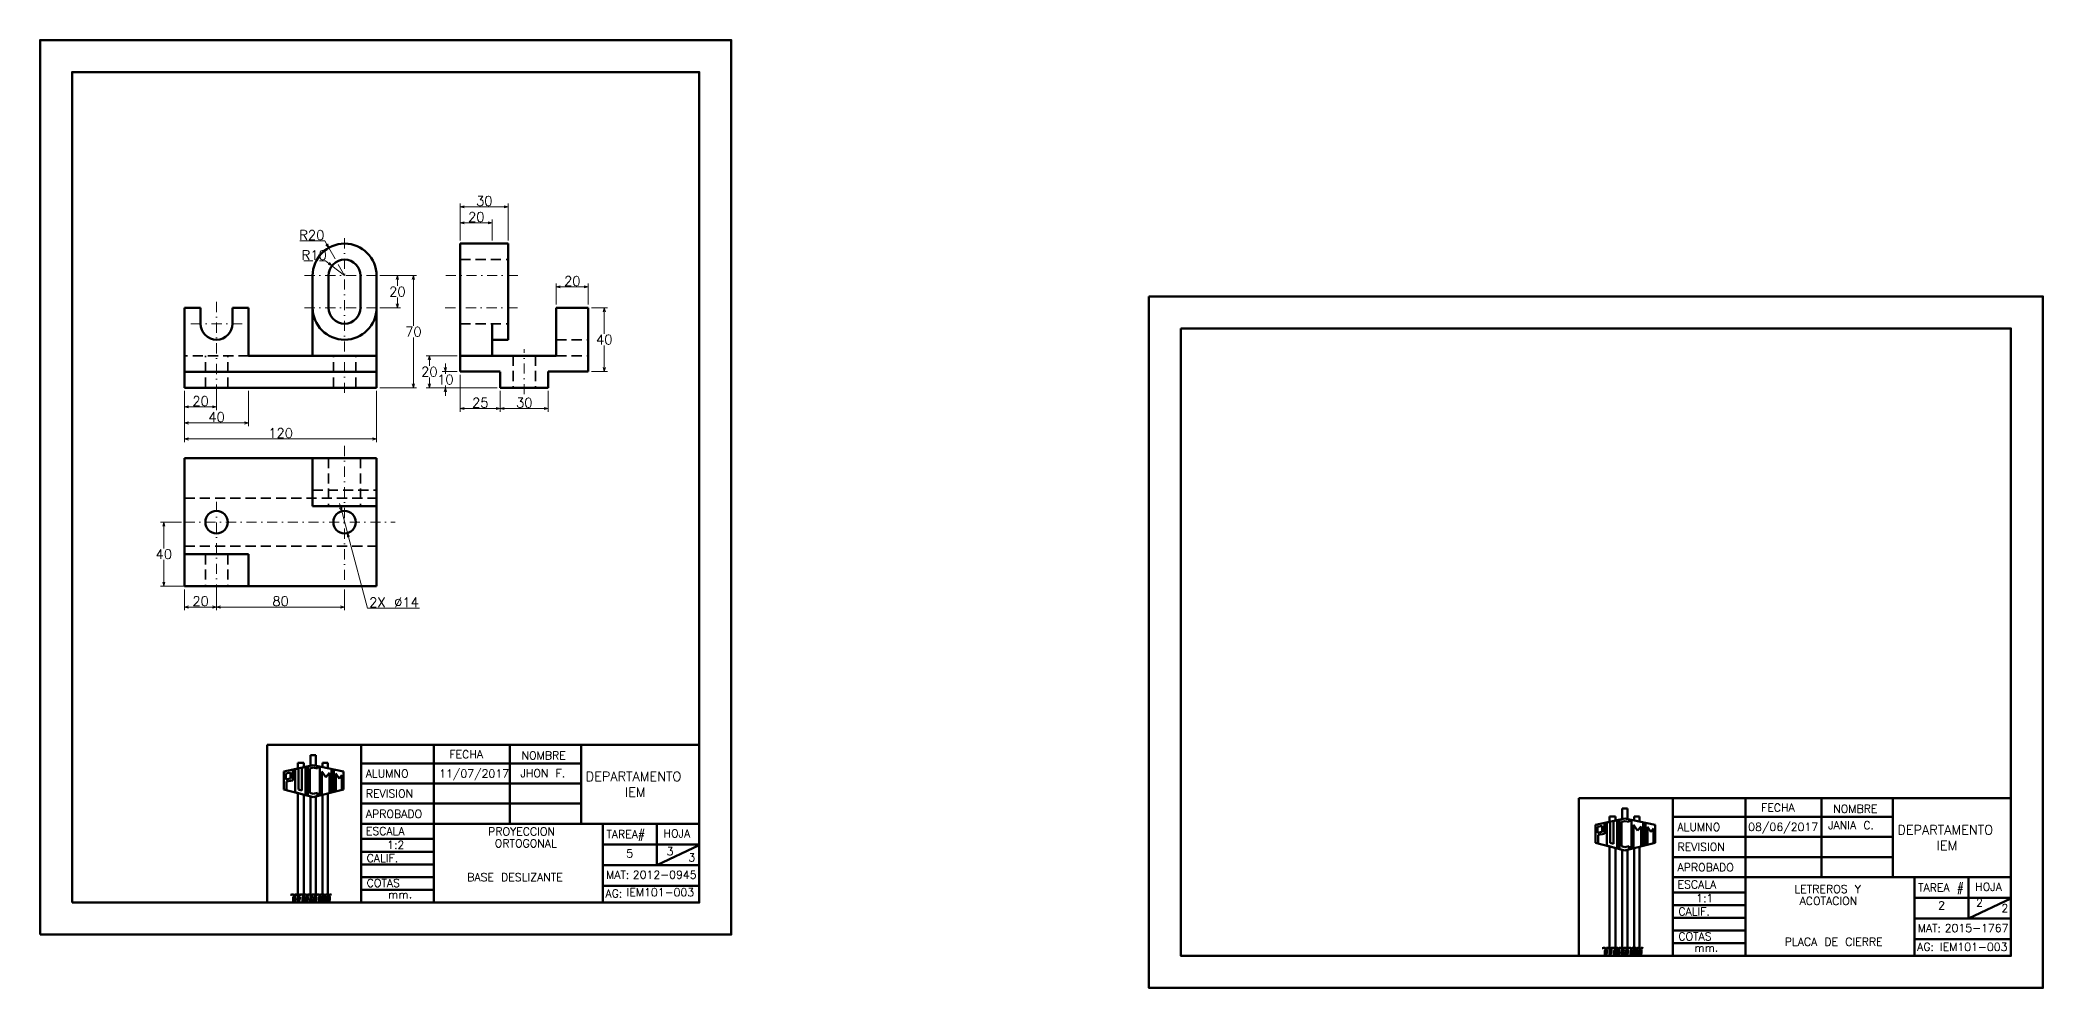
# Model space of a CAD drawing. Header units: millimetres. Extents: x 455 to 1081, y 446 to 742.
import ezdxf

# ---------------------------------------------------------------- set-up
doc = ezdxf.new("R2010")
doc.units = ezdxf.units.MM
doc.header["$LTSCALE"] = 0.5
doc.linetypes.add('DASHDOT2', pattern=[12.7, 6.35, -3.175, 0, -3.175])
doc.linetypes.add('DASHED2', pattern=[9.525, 6.35, -3.175])
for name, color, linetype, lineweight in [('Cotas', 7, 'Continuous', 18), ('Eje', 3, 'DASHDOT2', 18), ('Oculta', 7, 'DASHED2', 35), ('P visible', 7, 'Continuous', 50)]:
    doc.layers.add(name, color=color, linetype=linetype, lineweight=lineweight)
doc.styles.get("Standard").update_dxf_attribs({"font": 'txt.shx', "height": 3})
doc.dimstyles.new('ISO-25', dxfattribs={"dimscale": 0.5, "dimtxt": 3, "dimasz": 2.5, "dimexe": 2, "dimexo": 2, "dimtad": 1, "dimtih": 1, "dimtoh": 1, "dimdec": 0, "dimlfac": 2, "dimzin": 1, "dimdsep": 46, "dimtxsty": 'Standard', "dimblk": 'OPEN30', "dimcen": 0, "dimclrd": 256, "dimclre": 256, "dimclrt": 256, "dimadec": 0, "dimazin": 0, "dimtfac": 1, "dimtdec": 0, "dimtmove": 0, "dimatfit": 3, "dimldrblk": 'OPEN30', "dimfxl": 1, "dimlwd": -1, "dimlwe": -1, "dimarcsym": 0})

# ---------------------------------------------------------------- blocks, each defined once
blk = doc.blocks.new('_Open30')
at = {"color": 0, "linetype": 'ByBlock', "lineweight": -2}
for p, q in [((-1, 0.27), (0, 0)), ((0, 0), (-1, -0.27)), ((0, 0), (-1, 0))]:
    blk.add_line(p, q, dxfattribs=at)
blk = doc.blocks.new('*D6')
at = {"layer": 'Cotas', "transparency": 16777216}
for p, q in [((500.61, 632.29), (500.61, 626.29)), ((510.61, 632.29), (510.61, 626.29)), ((501.86, 627.29), (509.36, 627.29))]:
    blk.add_line(p, q, dxfattribs=at)
at = {"layer": 'Defpoints', "color": 0, "transparency": 16777216}
for p in [(500.61, 633.29), (510.61, 633.29), (510.61, 627.29)]:
    blk.add_point(p, dxfattribs=at)
at = {"layer": 'Cotas', "transparency": 16777216, "xscale": 1.25, "yscale": 1.25, "zscale": 1.25, "rotation": 180}
blk.add_blockref('_Open30', (500.61, 627.29), dxfattribs=at)
at = {"layer": 'Cotas', "transparency": 16777216, "xscale": 1.25, "yscale": 1.25, "zscale": 1.25}
blk.add_blockref('_Open30', (510.61, 627.29), dxfattribs=at)
at = {"layer": 'Cotas', "transparency": 16777216, "insert": (505.61, 629.11), "char_height": 3, "attachment_point": 5}
blk.add_mtext('20', dxfattribs=at)
blk = doc.blocks.new('*D7')
at = {"layer": 'Cotas', "transparency": 16777216}
for p, q in [((500.61, 632.29), (500.61, 621.29)), ((520.61, 632.29), (520.61, 621.29)), ((501.86, 622.29), (519.36, 622.29))]:
    blk.add_line(p, q, dxfattribs=at)
at = {"layer": 'Defpoints', "color": 0, "transparency": 16777216}
for p in [(500.61, 633.29), (520.61, 633.29), (520.61, 622.29)]:
    blk.add_point(p, dxfattribs=at)
at = {"layer": 'Cotas', "transparency": 16777216, "xscale": 1.25, "yscale": 1.25, "zscale": 1.25, "rotation": 180}
blk.add_blockref('_Open30', (500.61, 622.29), dxfattribs=at)
at = {"layer": 'Cotas', "transparency": 16777216, "xscale": 1.25, "yscale": 1.25, "zscale": 1.25}
blk.add_blockref('_Open30', (520.61, 622.29), dxfattribs=at)
at = {"layer": 'Cotas', "transparency": 16777216, "insert": (510.61, 624.11), "char_height": 3, "attachment_point": 5}
blk.add_mtext('40', dxfattribs=at)
blk = doc.blocks.new('*D8')
at = {"layer": 'Cotas', "transparency": 16777216}
for p, q in [((500.61, 632.29), (500.61, 616.29)), ((560.61, 632.29), (560.61, 616.29)), ((501.86, 617.29), (559.36, 617.29))]:
    blk.add_line(p, q, dxfattribs=at)
at = {"layer": 'Defpoints', "color": 0, "transparency": 16777216}
for p in [(500.61, 633.29), (560.61, 633.29), (560.61, 617.29)]:
    blk.add_point(p, dxfattribs=at)
at = {"layer": 'Cotas', "transparency": 16777216, "xscale": 1.25, "yscale": 1.25, "zscale": 1.25, "rotation": 180}
blk.add_blockref('_Open30', (500.61, 617.29), dxfattribs=at)
at = {"layer": 'Cotas', "transparency": 16777216, "xscale": 1.25, "yscale": 1.25, "zscale": 1.25}
blk.add_blockref('_Open30', (560.61, 617.29), dxfattribs=at)
at = {"layer": 'Cotas', "transparency": 16777216, "insert": (530.61, 619.11), "char_height": 3, "attachment_point": 5}
blk.add_mtext('120', dxfattribs=at)
blk = doc.blocks.new('*D13')
at = {"layer": 'Cotas', "transparency": 16777216}
for p, q in [((499.61, 591.29), (493.11, 591.29)), ((494.11, 590.04), (494.11, 583.11)), ((494.11, 572.54), (494.11, 579.48)), ((499.61, 571.29), (493.11, 571.29))]:
    blk.add_line(p, q, dxfattribs=at)
at = {"layer": 'Defpoints', "color": 0, "transparency": 16777216}
for p in [(494.11, 591.29), (500.61, 591.29), (500.61, 571.29)]:
    blk.add_point(p, dxfattribs=at)
at = {"layer": 'Cotas', "transparency": 16777216, "xscale": 1.25, "yscale": 1.25, "zscale": 1.25}
for p, rotation in [((494.11, 591.29), 90), ((494.11, 571.29), 270)]:
    blk.add_blockref('_Open30', p, dxfattribs=dict(at, rotation=rotation))
at = {"layer": 'Cotas', "transparency": 16777216, "insert": (494.11, 581.29), "char_height": 3, "attachment_point": 5}
blk.add_mtext('40', dxfattribs=at)
blk = doc.blocks.new('*D14')
at = {"layer": 'Cotas', "transparency": 16777216}
for p, q in [((500.61, 570.29), (500.61, 563.79)), ((510.61, 570.29), (510.61, 563.79)), ((501.86, 564.79), (509.36, 564.79))]:
    blk.add_line(p, q, dxfattribs=at)
at = {"layer": 'Defpoints', "color": 0, "transparency": 16777216}
for p in [(500.61, 571.29), (510.61, 571.29), (510.61, 564.79)]:
    blk.add_point(p, dxfattribs=at)
at = {"layer": 'Cotas', "transparency": 16777216, "xscale": 1.25, "yscale": 1.25, "zscale": 1.25, "rotation": 180}
blk.add_blockref('_Open30', (500.61, 564.79), dxfattribs=at)
at = {"layer": 'Cotas', "transparency": 16777216, "xscale": 1.25, "yscale": 1.25, "zscale": 1.25}
blk.add_blockref('_Open30', (510.61, 564.79), dxfattribs=at)
at = {"layer": 'Cotas', "transparency": 16777216, "insert": (505.61, 566.61), "char_height": 3, "attachment_point": 5}
blk.add_mtext('20', dxfattribs=at)
blk = doc.blocks.new('*D15')
at = {"layer": 'Cotas', "transparency": 16777216}
for p, q in [((510.61, 570.29), (510.61, 563.79)), ((550.61, 570.29), (550.61, 563.79)), ((511.86, 564.79), (549.36, 564.79))]:
    blk.add_line(p, q, dxfattribs=at)
at = {"layer": 'Defpoints', "color": 0, "transparency": 16777216}
for p in [(510.61, 571.29), (550.61, 571.29), (550.61, 564.79)]:
    blk.add_point(p, dxfattribs=at)
at = {"layer": 'Cotas', "transparency": 16777216, "xscale": 1.25, "yscale": 1.25, "zscale": 1.25, "rotation": 180}
blk.add_blockref('_Open30', (510.61, 564.79), dxfattribs=at)
at = {"layer": 'Cotas', "transparency": 16777216, "xscale": 1.25, "yscale": 1.25, "zscale": 1.25}
blk.add_blockref('_Open30', (550.61, 564.79), dxfattribs=at)
at = {"layer": 'Cotas', "transparency": 16777216, "insert": (530.61, 566.61), "char_height": 3, "attachment_point": 5}
blk.add_mtext('80', dxfattribs=at)
blk = doc.blocks.new('*D16')
at = {"layer": 'Cotas', "transparency": 16777216}
for p, q in [((549.39, 595.89), (549.07, 597.09)), ((549.71, 594.68), (551.51, 587.91)), ((557.75, 564.42), (551.83, 586.7)), ((574.06, 564.42), (557.75, 564.42))]:
    blk.add_line(p, q, dxfattribs=at)
at = {"layer": 'Defpoints', "color": 0, "transparency": 16777216}
for p in [(549.71, 594.68), (551.51, 587.91)]:
    blk.add_point(p, dxfattribs=at)
at = {"layer": 'Cotas', "transparency": 16777216, "xscale": 1.25, "yscale": 1.25, "zscale": 1.25}
for p, rotation in [((549.71, 594.68), 284.8702081354215), ((551.51, 587.91), 104.8702081354215)]:
    blk.add_blockref('_Open30', p, dxfattribs=dict(at, rotation=rotation))
at = {"layer": 'Cotas', "transparency": 16777216, "insert": (566.06, 566.23), "char_height": 3, "attachment_point": 5}
blk.add_mtext('2X ∅14', dxfattribs=at)
blk = doc.blocks.new('*D18')
at = {"layer": 'Cotas', "transparency": 16777216}
for p, q in [((537.87, 672.88), (540.73, 672.88)), ((542.73, 672.88), (544.68, 672.88)), ((544.68, 672.88), (545.67, 672.12)), ((550.61, 668.29), (546.66, 671.35))]:
    blk.add_line(p, q, dxfattribs=at)
at = {"layer": 'Defpoints', "color": 0, "transparency": 16777216}
for p in [(546.66, 671.35), (550.61, 668.29)]:
    blk.add_point(p, dxfattribs=at)
at = {"layer": 'Cotas', "transparency": 16777216, "xscale": 1.25, "yscale": 1.25, "zscale": 1.25, "rotation": 322.2862629825623}
blk.add_blockref('_Open30', (546.66, 671.35), dxfattribs=at)
at = {"layer": 'Cotas', "transparency": 16777216, "insert": (541.12, 674.7), "char_height": 3, "attachment_point": 5}
blk.add_mtext('R10', dxfattribs=at)
blk = doc.blocks.new('*D19')
at = {"layer": 'Cotas', "transparency": 16777216}
for p, q in [((536.62, 679.16), (544.43, 679.16)), ((544.43, 679.16), (545.05, 678.07)), ((547.64, 673.51), (545.67, 676.99)), ((550.61, 668.29), (548.63, 671.77))]:
    blk.add_line(p, q, dxfattribs=at)
at = {"layer": 'Defpoints', "color": 0, "transparency": 16777216}
for p in [(545.67, 676.99), (550.61, 668.29)]:
    blk.add_point(p, dxfattribs=at)
at = {"layer": 'Cotas', "transparency": 16777216, "xscale": 1.25, "yscale": 1.25, "zscale": 1.25, "rotation": 299.6399965862981}
blk.add_blockref('_Open30', (545.67, 676.99), dxfattribs=at)
at = {"layer": 'Cotas', "transparency": 16777216, "insert": (540.37, 680.97), "char_height": 3, "attachment_point": 5}
blk.add_mtext('R20', dxfattribs=at)
blk = doc.blocks.new('*D20')
at = {"layer": 'Cotas', "transparency": 16777216}
for p, q in [((561.61, 668.29), (568.11, 668.29)), ((567.11, 667.04), (567.11, 665.11)), ((561.61, 658.29), (568.11, 658.29)), ((567.11, 659.54), (567.11, 661.48))]:
    blk.add_line(p, q, dxfattribs=at)
at = {"layer": 'Defpoints', "color": 0, "transparency": 16777216}
for p in [(560.61, 668.29), (560.61, 658.29), (567.11, 658.29)]:
    blk.add_point(p, dxfattribs=at)
at = {"layer": 'Cotas', "transparency": 16777216, "xscale": 1.25, "yscale": 1.25, "zscale": 1.25}
for p, rotation in [((567.11, 668.29), 90), ((567.11, 658.29), 270)]:
    blk.add_blockref('_Open30', p, dxfattribs=dict(at, rotation=rotation))
at = {"layer": 'Cotas', "transparency": 16777216, "insert": (567.11, 663.29), "char_height": 3, "attachment_point": 5}
blk.add_mtext('20', dxfattribs=at)
blk = doc.blocks.new('*D21')
at = {"layer": 'Cotas', "transparency": 16777216}
for p, q in [((561.61, 668.29), (573.11, 668.29)), ((572.11, 667.04), (572.11, 652.61)), ((572.11, 634.54), (572.11, 648.98)), ((561.61, 633.29), (573.11, 633.29))]:
    blk.add_line(p, q, dxfattribs=at)
at = {"layer": 'Defpoints', "color": 0, "transparency": 16777216}
for p in [(560.61, 668.29), (560.61, 633.29), (572.11, 633.29)]:
    blk.add_point(p, dxfattribs=at)
at = {"layer": 'Cotas', "transparency": 16777216, "xscale": 1.25, "yscale": 1.25, "zscale": 1.25}
for p, rotation in [((572.11, 668.29), 90), ((572.11, 633.29), 270)]:
    blk.add_blockref('_Open30', p, dxfattribs=dict(at, rotation=rotation))
at = {"layer": 'Cotas', "transparency": 16777216, "insert": (572.11, 650.79), "char_height": 3, "attachment_point": 5}
blk.add_mtext('70', dxfattribs=at)
blk = doc.blocks.new('*D22')
at = {"layer": 'Cotas', "transparency": 16777216}
for p, q in [((582.11, 639.61), (582.11, 640.86)), ((585.78, 638.36), (581.11, 638.36)), ((598.28, 633.29), (581.11, 633.29)), ((582.11, 638.36), (582.11, 637.64)), ((582.11, 633.29), (582.11, 634.01)), ((582.11, 632.04), (582.11, 630.79))]:
    blk.add_line(p, q, dxfattribs=at)
at = {"layer": 'Defpoints', "color": 0, "transparency": 16777216}
for p in [(582.11, 633.29), (586.78, 638.36), (599.28, 633.29)]:
    blk.add_point(p, dxfattribs=at)
at = {"layer": 'Cotas', "transparency": 16777216, "xscale": 1.25, "yscale": 1.25, "zscale": 1.25}
for p, rotation in [((582.11, 638.36), 270), ((582.11, 633.29), 90)]:
    blk.add_blockref('_Open30', p, dxfattribs=dict(at, rotation=rotation))
at = {"layer": 'Cotas', "transparency": 16777216, "insert": (582.11, 635.83), "char_height": 3, "attachment_point": 5}
blk.add_mtext('10', dxfattribs=at)
blk = doc.blocks.new('*D23')
at = {"layer": 'Cotas', "transparency": 16777216}
for p, q in [((586.78, 637.36), (586.78, 625.79)), ((599.28, 632.29), (599.28, 625.79)), ((588.03, 626.79), (598.03, 626.79))]:
    blk.add_line(p, q, dxfattribs=at)
at = {"layer": 'Defpoints', "color": 0, "transparency": 16777216}
for p in [(586.78, 638.36), (599.28, 633.29), (599.28, 626.79)]:
    blk.add_point(p, dxfattribs=at)
at = {"layer": 'Cotas', "transparency": 16777216, "xscale": 1.25, "yscale": 1.25, "zscale": 1.25, "rotation": 180}
blk.add_blockref('_Open30', (586.78, 626.79), dxfattribs=at)
at = {"layer": 'Cotas', "transparency": 16777216, "xscale": 1.25, "yscale": 1.25, "zscale": 1.25}
blk.add_blockref('_Open30', (599.28, 626.79), dxfattribs=at)
at = {"layer": 'Cotas', "transparency": 16777216, "insert": (593.03, 628.61), "char_height": 3, "attachment_point": 5}
blk.add_mtext('25', dxfattribs=at)
blk = doc.blocks.new('*D24')
at = {"layer": 'Cotas', "transparency": 16777216}
for p, q in [((599.28, 632.29), (599.28, 625.79)), ((614.28, 632.29), (614.28, 625.79)), ((600.53, 626.79), (613.03, 626.79))]:
    blk.add_line(p, q, dxfattribs=at)
at = {"layer": 'Defpoints', "color": 0, "transparency": 16777216}
for p in [(599.28, 633.29), (614.28, 633.29), (614.28, 626.79)]:
    blk.add_point(p, dxfattribs=at)
at = {"layer": 'Cotas', "transparency": 16777216, "xscale": 1.25, "yscale": 1.25, "zscale": 1.25, "rotation": 180}
blk.add_blockref('_Open30', (599.28, 626.79), dxfattribs=at)
at = {"layer": 'Cotas', "transparency": 16777216, "xscale": 1.25, "yscale": 1.25, "zscale": 1.25}
blk.add_blockref('_Open30', (614.28, 626.79), dxfattribs=at)
at = {"layer": 'Cotas', "transparency": 16777216, "insert": (606.78, 628.61), "char_height": 3, "attachment_point": 5}
blk.add_mtext('30', dxfattribs=at)
blk = doc.blocks.new('*D25')
at = {"layer": 'Cotas', "transparency": 16777216}
for p, q in [((585.78, 643.29), (576.11, 643.29)), ((577.11, 642.04), (577.11, 640.11)), ((585.78, 633.29), (576.11, 633.29)), ((577.11, 634.54), (577.11, 636.48))]:
    blk.add_line(p, q, dxfattribs=at)
at = {"layer": 'Defpoints', "color": 0, "transparency": 16777216}
for p in [(577.11, 643.29), (586.78, 643.29), (586.78, 633.29)]:
    blk.add_point(p, dxfattribs=at)
at = {"layer": 'Cotas', "transparency": 16777216, "xscale": 1.25, "yscale": 1.25, "zscale": 1.25}
for p, rotation in [((577.11, 643.29), 90), ((577.11, 633.29), 270)]:
    blk.add_blockref('_Open30', p, dxfattribs=dict(at, rotation=rotation))
at = {"layer": 'Cotas', "transparency": 16777216, "insert": (577.11, 638.29), "char_height": 3, "attachment_point": 5}
blk.add_mtext('20', dxfattribs=at)
blk = doc.blocks.new('*D26')
at = {"layer": 'Cotas', "transparency": 16777216}
for p, q in [((627.78, 658.29), (632.78, 658.29)), ((631.78, 657.04), (631.78, 650.14)), ((631.78, 639.61), (631.78, 646.51)), ((627.78, 638.36), (632.78, 638.36))]:
    blk.add_line(p, q, dxfattribs=at)
at = {"layer": 'Defpoints', "color": 0, "transparency": 16777216}
for p in [(626.78, 658.29), (631.78, 658.29), (626.78, 638.36)]:
    blk.add_point(p, dxfattribs=at)
at = {"layer": 'Cotas', "transparency": 16777216, "xscale": 1.25, "yscale": 1.25, "zscale": 1.25}
for p, rotation in [((631.78, 658.29), 90), ((631.78, 638.36), 270)]:
    blk.add_blockref('_Open30', p, dxfattribs=dict(at, rotation=rotation))
at = {"layer": 'Cotas', "transparency": 16777216, "insert": (631.78, 648.33), "char_height": 3, "attachment_point": 5}
blk.add_mtext('40', dxfattribs=at)
blk = doc.blocks.new('*D27')
at = {"layer": 'Cotas', "transparency": 16777216}
for p, q in [((616.78, 659.29), (616.78, 665.79)), ((618.03, 664.79), (625.53, 664.79)), ((626.78, 659.29), (626.78, 665.79))]:
    blk.add_line(p, q, dxfattribs=at)
at = {"layer": 'Defpoints', "color": 0, "transparency": 16777216}
for p in [(626.78, 664.79), (616.78, 658.29), (626.78, 658.29)]:
    blk.add_point(p, dxfattribs=at)
at = {"layer": 'Cotas', "transparency": 16777216, "xscale": 1.25, "yscale": 1.25, "zscale": 1.25, "rotation": 180}
blk.add_blockref('_Open30', (616.78, 664.79), dxfattribs=at)
at = {"layer": 'Cotas', "transparency": 16777216, "xscale": 1.25, "yscale": 1.25, "zscale": 1.25}
blk.add_blockref('_Open30', (626.78, 664.79), dxfattribs=at)
at = {"layer": 'Cotas', "transparency": 16777216, "insert": (621.78, 666.61), "char_height": 3, "attachment_point": 5}
blk.add_mtext('20', dxfattribs=at)
blk = doc.blocks.new('*D28')
at = {"layer": 'Cotas', "transparency": 16777216}
for p, q in [((586.78, 679.29), (586.78, 685.79)), ((588.03, 684.79), (595.53, 684.79)), ((596.78, 679.29), (596.78, 685.79))]:
    blk.add_line(p, q, dxfattribs=at)
at = {"layer": 'Defpoints', "color": 0, "transparency": 16777216}
for p in [(596.78, 684.79), (586.78, 678.29), (596.78, 678.29)]:
    blk.add_point(p, dxfattribs=at)
at = {"layer": 'Cotas', "transparency": 16777216, "xscale": 1.25, "yscale": 1.25, "zscale": 1.25, "rotation": 180}
blk.add_blockref('_Open30', (586.78, 684.79), dxfattribs=at)
at = {"layer": 'Cotas', "transparency": 16777216, "xscale": 1.25, "yscale": 1.25, "zscale": 1.25}
blk.add_blockref('_Open30', (596.78, 684.79), dxfattribs=at)
at = {"layer": 'Cotas', "transparency": 16777216, "insert": (591.78, 686.61), "char_height": 3, "attachment_point": 5}
blk.add_mtext('20', dxfattribs=at)
blk = doc.blocks.new('*D29')
at = {"layer": 'Cotas', "transparency": 16777216}
for p, q in [((586.78, 679.29), (586.78, 690.79)), ((588.03, 689.79), (600.53, 689.79)), ((601.78, 679.29), (601.78, 690.79))]:
    blk.add_line(p, q, dxfattribs=at)
at = {"layer": 'Defpoints', "color": 0, "transparency": 16777216}
for p in [(601.78, 689.79), (586.78, 678.29), (601.78, 678.29)]:
    blk.add_point(p, dxfattribs=at)
at = {"layer": 'Cotas', "transparency": 16777216, "xscale": 1.25, "yscale": 1.25, "zscale": 1.25, "rotation": 180}
blk.add_blockref('_Open30', (586.78, 689.79), dxfattribs=at)
at = {"layer": 'Cotas', "transparency": 16777216, "xscale": 1.25, "yscale": 1.25, "zscale": 1.25}
blk.add_blockref('_Open30', (601.78, 689.79), dxfattribs=at)
at = {"layer": 'Cotas', "transparency": 16777216, "insert": (594.28, 691.61), "char_height": 3, "attachment_point": 5}
blk.add_mtext('30', dxfattribs=at)

msp = doc.modelspace()

# ---------------------------------------------------------------- linework, layer by layer
at = {"layer": 'Cotas'}
for p, q in [((500.61, 627.29), (500.61, 622.29)), ((500.61, 571.29), (494.11, 571.29))]:
    msp.add_line(p, q, dxfattribs=at)
at = {"layer": 'Eje'}
for p, q in [((550.61, 680), (550.61, 630.59)), ((538.11, 668.29), (560.61, 668.29)), ((582.24, 668.29), (606.04, 668.29)), ((510.61, 660.07), (510.61, 630.34)), ((538.11, 658.29), (560.61, 658.29)), ((582.09, 658.29), (606.04, 658.29)), ((502.61, 653.29), (518.61, 653.29)), ((606.78, 631.25), (606.78, 645.34)), ((550.61, 615.1), (550.61, 571.29)), ((510.61, 597.66), (510.61, 567.74)), ((500.61, 591.29), (566.46, 591.29))]:
    msp.add_line(p, q, dxfattribs=at)
at = {"layer": 'Oculta'}
for p, q in [((586.78, 673.29), (601.78, 673.29)), ((586.78, 653.29), (601.78, 653.29)), ((616.78, 648.29), (626.78, 648.29)), ((520.61, 643.29), (500.61, 643.29)), ((507.11, 633.29), (507.11, 643.29)), ((514.11, 633.29), (514.11, 643.29)), ((547.11, 633.29), (547.11, 643.29)), ((554.11, 633.29), (554.11, 643.29)), ((603.28, 643.29), (603.28, 633.29)), ((610.28, 643.29), (610.28, 633.29)), ((616.78, 643.29), (626.78, 643.29)), ((545.61, 611.29), (545.61, 596.29)), ((555.61, 611.29), (555.61, 596.29)), ((540.61, 601.29), (560.61, 601.29)), ((500.61, 598.79), (560.61, 598.79)), ((500.61, 583.79), (560.61, 583.79)), ((507.11, 581.29), (507.11, 571.29)), ((514.11, 581.29), (514.11, 571.29))]:
    msp.add_line(p, q, dxfattribs=at)
at = {"layer": 'P visible'}
for p, q in [((586.78, 643.29), (586.78, 678.29)), ((586.78, 678.29), (596.78, 678.29)), ((596.78, 678.29), (601.78, 678.29)), ((601.78, 678.29), (601.78, 648.29)), ((540.61, 668.29), (540.61, 658.29)), ((545.61, 668.29), (545.61, 658.29)), ((555.61, 668.29), (555.61, 658.29)), ((560.61, 668.29), (560.61, 658.29)), ((500.61, 638.29), (500.61, 658.29)), ((500.61, 633.29), (500.61, 658.29)), ((500.61, 658.29), (505.61, 658.29)), ((500.61, 658.29), (500.61, 653.29)), ((505.61, 653.29), (505.61, 658.29)), ((505.61, 658.29), (505.61, 653.29)), ((515.61, 653.29), (515.61, 658.29)), ((515.61, 658.29), (520.61, 658.29)), ((520.61, 658.29), (520.61, 643.29)), ((540.61, 658.29), (540.61, 643.29)), ((560.61, 633.29), (560.61, 658.29)), ((616.78, 658.29), (616.78, 643.29)), ((616.78, 658.29), (626.78, 658.29)), ((626.78, 638.36), (626.78, 658.29)), ((596.78, 648.29), (596.78, 653.29)), ((596.78, 648.29), (596.78, 643.29)), ((601.78, 648.29), (596.78, 648.29)), ((520.61, 643.29), (560.61, 643.29)), ((560.61, 643.29), (560.61, 638.29)), ((586.78, 643.29), (586.78, 638.36)), ((586.78, 643.29), (616.78, 643.29)), ((500.61, 638.29), (560.61, 638.29)), ((500.61, 638.29), (500.61, 633.29)), ((500.61, 633.29), (560.61, 633.29)), ((560.61, 638.29), (560.61, 633.29)), ((586.78, 638.36), (599.28, 638.36)), ((599.28, 638.29), (599.28, 633.29)), ((599.28, 633.29), (614.28, 633.29)), ((614.28, 633.29), (614.28, 638.36)), ((614.28, 638.36), (626.78, 638.36)), ((500.61, 611.29), (560.61, 611.29)), ((500.61, 611.29), (500.61, 571.29)), ((540.61, 611.29), (540.61, 596.29)), ((560.61, 571.29), (560.61, 611.29)), ((540.61, 596.29), (560.61, 596.29)), ((500.61, 581.29), (520.61, 581.29)), ((520.61, 581.29), (520.61, 571.29)), ((500.61, 571.29), (560.61, 571.29)), ((526.45, 472.48), (526.45, 521.71)), ((526.45, 521.71), (661.44, 521.71)), ((526.45, 521.71), (526.45, 515.76)), ((526.45, 521.71), (555.83, 521.71)), ((526.45, 472.48), (526.45, 521.71)), ((526.45, 521.71), (661.44, 521.71)), ((526.45, 521.71), (526.45, 515.76)), ((526.45, 521.71), (555.83, 521.71)), ((555.83, 521.71), (555.83, 472.48)), ((555.83, 521.71), (578.46, 521.71)), ((555.83, 521.71), (555.83, 497.09)), ((555.83, 521.71), (555.83, 507.82)), ((555.83, 521.71), (555.83, 472.48)), ((555.83, 521.71), (578.46, 521.71)), ((555.83, 521.71), (555.83, 497.09)), ((555.83, 521.71), (555.83, 507.82)), ((578.46, 521.71), (578.46, 472.48)), ((578.46, 521.71), (602.28, 521.71)), ((578.46, 521.71), (578.46, 472.48)), ((578.46, 521.71), (602.28, 521.71)), ((602.28, 521.71), (602.28, 497.09)), ((602.28, 521.71), (624.52, 521.71)), ((602.28, 521.71), (602.28, 497.09)), ((602.28, 521.71), (624.52, 521.71)), ((624.52, 521.71), (624.52, 497.09)), ((624.52, 521.71), (624.52, 497.09)), ((661.44, 521.71), (661.44, 472.48)), ((661.44, 521.71), (661.44, 472.48)), ((540.76, 515.36), (531.61, 513.37)), ((540.76, 515.36), (531.61, 513.37)), ((531.61, 507.82), (531.61, 513.37)), ((531.61, 507.82), (531.61, 513.37)), ((534.41, 513.98), (534.41, 510.62)), ((534.41, 513.98), (534.41, 510.62)), ((535.15, 514.14), (536.19, 514.37)), ((535.15, 514.14), (536.19, 514.37)), ((535.16, 513.98), (535.15, 514.14)), ((535.15, 514.14), (535.15, 506.89)), ((535.15, 506.92), (535.15, 514.14)), ((535.16, 513.98), (535.15, 514.14)), ((535.15, 514.14), (535.15, 506.89)), ((535.15, 506.92), (535.15, 514.14)), ((535.98, 514.32), (535.98, 516.07)), ((535.98, 516.07), (537.84, 516.07)), ((535.98, 514.32), (535.98, 516.07)), ((535.98, 516.07), (537.84, 516.07)), ((536.19, 514.37), (536.19, 507.77)), ((536.19, 514.37), (536.19, 507.77)), ((537.24, 514.59), (538.35, 514.84)), ((537.24, 514.59), (538.35, 514.84)), ((537.24, 507.49), (537.24, 514.59)), ((537.24, 507.49), (537.24, 514.59)), ((537.84, 516.07), (537.84, 514.73)), ((537.84, 516.07), (537.84, 514.73)), ((540.76, 515.36), (538.35, 514.84)), ((540.76, 515.36), (538.35, 514.84)), ((538.35, 514.84), (538.35, 506.06)), ((538.35, 514.84), (538.35, 506.06)), ((539.56, 515.1), (539.08, 514.97)), ((539.56, 515.1), (539.08, 514.97)), ((539.08, 514.97), (539.08, 505.87)), ((539.08, 514.97), (539.08, 505.87)), ((539.76, 514.34), (540.76, 514.61)), ((540.76, 514.61), (539.76, 514.34)), ((539.76, 514.34), (540.76, 514.61)), ((540.76, 514.61), (539.76, 514.34)), ((539.76, 512.08), (539.76, 514.34)), ((539.76, 512.08), (539.76, 514.34)), ((539.91, 515.17), (539.91, 518.54)), ((539.91, 518.54), (541.62, 518.54)), ((539.91, 515.17), (539.91, 518.54)), ((539.91, 518.54), (541.62, 518.54)), ((550.27, 513.37), (540.76, 515.36)), ((550.27, 513.37), (540.76, 515.36)), ((540.76, 514.61), (542.12, 514.34)), ((540.76, 514.61), (542.12, 514.34)), ((541.62, 518.54), (541.62, 515.18)), ((541.62, 518.54), (541.62, 515.18)), ((542.12, 514.34), (542.12, 515.07)), ((542.12, 514.34), (542.12, 515.07)), ((542.84, 514.93), (542.84, 505.95)), ((542.84, 514.93), (542.84, 505.95)), ((543.5, 506.12), (543.5, 513.4)), ((543.5, 513.4), (544.72, 511.65)), ((543.5, 506.12), (543.5, 513.4)), ((543.5, 513.4), (544.72, 511.65)), ((543.68, 514.75), (543.68, 516.07)), ((543.68, 516.07), (545.39, 516.07)), ((543.68, 514.75), (543.68, 516.07)), ((543.68, 516.07), (545.39, 516.07)), ((545.39, 516.07), (545.39, 514.39)), ((545.39, 516.07), (545.39, 514.39)), ((546.56, 506.89), (546.56, 514.15)), ((546.56, 506.89), (546.56, 514.15)), ((547.23, 514.01), (547.23, 507.05)), ((547.23, 514.01), (547.23, 507.05)), ((550.27, 507.82), (550.27, 513.37)), ((550.27, 507.82), (550.27, 513.37)), ((555.83, 515.91), (624.52, 515.91)), ((555.83, 515.91), (624.52, 515.91)), ((540.76, 505.43), (531.61, 507.82)), ((540.76, 505.43), (531.61, 507.82)), ((533.69, 513.11), (532.2, 512.79)), ((533.69, 513.11), (532.2, 512.79)), ((532.2, 510.95), (532.2, 512.79)), ((532.2, 510.95), (532.2, 512.79)), ((533.69, 511.21), (532.2, 510.95)), ((533.69, 511.21), (532.2, 510.95)), ((534.41, 510.62), (532.48, 510.28)), ((534.41, 510.62), (532.48, 510.28)), ((532.48, 510.28), (532.48, 507.59)), ((532.48, 510.28), (532.48, 507.59)), ((533.69, 513.11), (533.69, 511.21)), ((533.69, 513.11), (533.69, 511.21)), ((534.41, 510.62), (534.41, 511.33)), ((534.41, 510.62), (534.41, 511.33)), ((536.19, 507.77), (537.24, 507.49)), ((536.19, 507.77), (537.24, 507.49)), ((539.76, 506.76), (539.76, 512.08)), ((539.76, 506.76), (539.76, 512.08)), ((550.27, 507.82), (540.76, 505.43)), ((550.27, 507.82), (540.76, 505.43)), ((544.72, 511.65), (545.9, 512.94)), ((544.72, 511.65), (545.9, 512.94)), ((545.9, 512.94), (545.9, 506.72)), ((545.9, 512.94), (545.9, 506.72)), ((547.86, 507.21), (547.86, 512.74)), ((547.86, 512.74), (548.91, 511.24)), ((547.86, 507.21), (547.86, 512.74)), ((547.86, 512.74), (548.91, 511.24)), ((548.91, 511.24), (549.77, 512.23)), ((548.91, 511.24), (549.77, 512.23)), ((549.77, 507.69), (549.77, 512.23)), ((549.77, 507.69), (549.77, 512.23)), ((555.83, 509.64), (624.52, 509.64)), ((555.83, 509.64), (624.52, 509.64)), ((538.35, 506.06), (535.15, 506.92)), ((538.35, 506.06), (535.15, 506.92)), ((535.98, 472.48), (535.98, 506.68)), ((535.98, 472.48), (535.98, 506.68)), ((537.84, 506.19), (537.84, 472.48)), ((537.84, 506.19), (537.84, 472.48)), ((539.08, 505.87), (540.76, 505.43)), ((539.08, 505.87), (540.76, 505.43)), ((540.76, 506.39), (539.76, 506.76)), ((540.76, 506.39), (539.76, 506.76)), ((539.91, 472.48), (539.91, 505.66)), ((539.91, 472.48), (539.91, 505.66)), ((542.12, 506.76), (540.76, 506.39)), ((542.12, 506.76), (540.76, 506.39)), ((540.76, 505.43), (542.12, 505.8)), ((540.76, 505.43), (542.12, 505.8)), ((541.62, 505.65), (541.62, 472.48)), ((541.62, 505.65), (541.62, 472.48)), ((542.12, 505.8), (542.12, 506.76)), ((542.12, 505.8), (542.12, 506.76)), ((543.68, 472.48), (543.68, 506.16)), ((543.68, 472.48), (543.68, 506.16)), ((545.39, 506.59), (545.39, 472.48)), ((545.39, 506.59), (545.39, 472.48)), ((555.83, 497.09), (555.83, 503.37)), ((555.83, 503.37), (624.52, 503.37)), ((555.83, 497.09), (555.83, 503.37)), ((555.83, 503.37), (624.52, 503.37)), ((936.36, 455.8), (936.36, 505.04)), ((936.36, 505.04), (1071.36, 505.04)), ((936.36, 505.04), (936.36, 499.08)), ((936.36, 505.04), (965.74, 505.04)), ((936.36, 455.8), (936.36, 505.04)), ((936.36, 505.04), (1071.36, 505.04)), ((936.36, 505.04), (936.36, 499.08)), ((936.36, 505.04), (965.74, 505.04)), ((949.82, 498.5), (949.82, 501.86)), ((949.82, 501.86), (951.53, 501.86)), ((949.82, 498.5), (949.82, 501.86)), ((949.82, 501.86), (951.53, 501.86)), ((951.53, 501.86), (951.53, 498.51)), ((951.53, 501.86), (951.53, 498.51)), ((965.74, 505.04), (965.74, 455.8)), ((965.74, 505.04), (988.37, 505.04)), ((965.74, 505.04), (965.74, 480.42)), ((965.74, 505.04), (965.74, 491.14)), ((965.74, 505.04), (965.74, 455.8)), ((965.74, 505.04), (988.37, 505.04)), ((965.74, 505.04), (965.74, 480.42)), ((965.74, 505.04), (965.74, 491.14)), ((988.37, 505.04), (988.37, 455.8)), ((988.37, 505.04), (1012.2, 505.04)), ((988.37, 505.04), (988.37, 455.8)), ((988.37, 505.04), (1012.2, 505.04)), ((1012.2, 505.04), (1012.2, 480.42)), ((1012.2, 505.04), (1034.43, 505.04)), ((1012.2, 505.04), (1012.2, 480.42)), ((1012.2, 505.04), (1034.43, 505.04)), ((1034.43, 505.04), (1034.43, 480.42)), ((1034.43, 505.04), (1034.43, 480.42)), ((1071.36, 505.04), (1071.36, 455.8)), ((1071.36, 505.04), (1071.36, 455.8)), ((555.83, 497.09), (661.44, 497.09)), ((555.83, 497.09), (661.44, 497.09)), ((631.27, 472.48), (631.27, 497.09)), ((631.27, 497.09), (631.27, 490.41)), ((631.27, 472.48), (631.27, 497.09)), ((631.27, 497.09), (631.27, 490.41)), ((661.44, 497.09), (648.21, 497.09)), ((648.21, 497.09), (648.21, 484.16)), ((661.44, 497.09), (648.21, 497.09)), ((648.21, 497.09), (648.21, 484.16)), ((661.44, 497.09), (652.13, 497.09)), ((661.44, 497.09), (652.13, 497.09)), ((950.67, 498.68), (941.52, 496.7)), ((950.67, 498.68), (941.52, 496.7)), ((941.52, 491.14), (941.52, 496.7)), ((941.52, 491.14), (941.52, 496.7)), ((943.6, 496.43), (942.12, 496.11)), ((943.6, 496.43), (942.12, 496.11)), ((942.12, 494.27), (942.12, 496.11)), ((942.12, 494.27), (942.12, 496.11)), ((943.6, 494.53), (942.12, 494.27)), ((943.6, 494.53), (942.12, 494.27)), ((943.6, 496.43), (943.6, 494.53)), ((943.6, 496.43), (943.6, 494.53)), ((944.32, 497.3), (944.32, 493.94)), ((944.32, 497.3), (944.32, 493.94)), ((944.32, 493.94), (944.32, 494.66)), ((944.32, 493.94), (944.32, 494.66)), ((945.06, 497.47), (946.1, 497.69)), ((945.06, 497.47), (946.1, 497.69)), ((945.07, 497.3), (945.06, 497.47)), ((945.06, 497.47), (945.06, 490.22)), ((945.06, 490.24), (945.06, 497.47)), ((945.07, 497.3), (945.06, 497.47)), ((945.06, 497.47), (945.06, 490.22)), ((945.06, 490.24), (945.06, 497.47)), ((945.89, 497.65), (945.89, 499.4)), ((945.89, 499.4), (947.75, 499.4)), ((945.89, 497.65), (945.89, 499.4)), ((945.89, 499.4), (947.75, 499.4)), ((946.1, 497.69), (946.1, 491.1)), ((946.1, 497.69), (946.1, 491.1)), ((947.15, 497.92), (948.26, 498.16)), ((947.15, 497.92), (948.26, 498.16)), ((947.15, 490.81), (947.15, 497.92)), ((947.15, 490.81), (947.15, 497.92)), ((947.75, 499.4), (947.75, 498.05)), ((947.75, 499.4), (947.75, 498.05)), ((950.67, 498.68), (948.26, 498.16)), ((950.67, 498.68), (948.26, 498.16)), ((948.26, 498.16), (948.26, 489.38)), ((948.26, 498.16), (948.26, 489.38)), ((949.47, 498.42), (948.99, 498.3)), ((949.47, 498.42), (948.99, 498.3)), ((948.99, 498.3), (948.99, 489.19)), ((948.99, 498.3), (948.99, 489.19)), ((949.67, 497.67), (950.67, 497.94)), ((950.67, 497.94), (949.67, 497.67)), ((949.67, 497.67), (950.67, 497.94)), ((950.67, 497.94), (949.67, 497.67)), ((949.67, 495.4), (949.67, 497.67)), ((949.67, 495.4), (949.67, 497.67)), ((949.67, 490.08), (949.67, 495.4)), ((949.67, 490.08), (949.67, 495.4)), ((960.18, 496.7), (950.67, 498.68)), ((960.18, 496.7), (950.67, 498.68)), ((950.67, 497.94), (952.03, 497.67)), ((950.67, 497.94), (952.03, 497.67)), ((952.03, 497.67), (952.03, 498.4)), ((952.03, 497.67), (952.03, 498.4)), ((952.75, 498.25), (952.75, 489.28)), ((952.75, 498.25), (952.75, 489.28)), ((953.41, 489.44), (953.41, 496.73)), ((953.41, 496.73), (954.63, 494.98)), ((953.41, 489.44), (953.41, 496.73)), ((953.41, 496.73), (954.63, 494.98)), ((953.59, 498.07), (953.59, 499.4)), ((953.59, 499.4), (955.3, 499.4)), ((953.59, 498.07), (953.59, 499.4)), ((953.59, 499.4), (955.3, 499.4)), ((954.63, 494.98), (955.81, 496.26)), ((954.63, 494.98), (955.81, 496.26)), ((955.3, 499.4), (955.3, 497.72)), ((955.3, 499.4), (955.3, 497.72)), ((955.81, 496.26), (955.81, 490.05)), ((955.81, 496.26), (955.81, 490.05)), ((956.47, 490.21), (956.47, 497.47)), ((956.47, 490.21), (956.47, 497.47)), ((957.14, 497.33), (957.14, 490.38)), ((957.14, 497.33), (957.14, 490.38)), ((957.77, 490.53), (957.77, 496.07)), ((957.77, 496.07), (958.82, 494.56)), ((957.77, 490.53), (957.77, 496.07)), ((957.77, 496.07), (958.82, 494.56)), ((958.82, 494.56), (959.68, 495.56)), ((958.82, 494.56), (959.68, 495.56)), ((959.68, 491.01), (959.68, 495.56)), ((959.68, 491.01), (959.68, 495.56)), ((960.18, 491.14), (960.18, 496.7)), ((960.18, 491.14), (960.18, 496.7)), ((965.74, 499.24), (1034.43, 499.24)), ((965.74, 499.24), (1034.43, 499.24)), ((578.46, 492.33), (555.83, 492.33)), ((578.46, 492.33), (555.83, 492.33)), ((578.46, 488.36), (555.83, 488.36)), ((578.46, 488.36), (555.83, 488.36)), ((631.31, 490.63), (661.44, 490.63)), ((631.31, 490.63), (661.44, 490.63)), ((648.21, 484.16), (661.44, 490.41)), ((648.21, 484.16), (661.44, 490.41)), ((661.44, 490.63), (661.44, 484.16)), ((661.44, 490.63), (661.44, 484.16)), ((661.44, 490.41), (661.44, 483.73)), ((661.44, 490.41), (661.44, 483.73)), ((661.44, 490.41), (661.44, 483.73)), ((661.44, 490.41), (661.44, 483.73)), ((950.67, 488.76), (941.52, 491.14)), ((950.67, 488.76), (941.52, 491.14)), ((944.32, 493.94), (942.39, 493.6)), ((944.32, 493.94), (942.39, 493.6)), ((942.39, 493.6), (942.39, 490.91)), ((942.39, 493.6), (942.39, 490.91)), ((948.26, 489.38), (945.06, 490.24)), ((948.26, 489.38), (945.06, 490.24)), ((945.89, 455.8), (945.89, 490)), ((945.89, 455.8), (945.89, 490)), ((946.1, 491.1), (947.15, 490.81)), ((946.1, 491.1), (947.15, 490.81)), ((947.75, 489.52), (947.75, 455.8)), ((947.75, 489.52), (947.75, 455.8)), ((948.99, 489.19), (950.67, 488.76)), ((948.99, 489.19), (950.67, 488.76)), ((950.67, 489.72), (949.67, 490.08)), ((950.67, 489.72), (949.67, 490.08)), ((949.82, 455.8), (949.82, 488.98)), ((949.82, 455.8), (949.82, 488.98)), ((960.18, 491.14), (950.67, 488.76)), ((960.18, 491.14), (950.67, 488.76)), ((952.03, 490.08), (950.67, 489.72)), ((952.03, 490.08), (950.67, 489.72)), ((950.67, 488.76), (952.03, 489.12)), ((950.67, 488.76), (952.03, 489.12)), ((951.53, 488.97), (951.53, 455.8)), ((951.53, 488.97), (951.53, 455.8)), ((952.03, 489.12), (952.03, 490.08)), ((952.03, 489.12), (952.03, 490.08)), ((953.59, 455.8), (953.59, 489.49)), ((953.59, 455.8), (953.59, 489.49)), ((955.3, 489.92), (955.3, 455.8)), ((955.3, 489.92), (955.3, 455.8)), ((965.74, 492.97), (1034.43, 492.97)), ((965.74, 492.97), (1034.43, 492.97)), ((578.46, 484.39), (555.83, 484.39)), ((578.46, 484.39), (555.83, 484.39)), ((661.44, 484.16), (631.27, 484.16)), ((661.44, 484.16), (631.27, 484.16)), ((631.27, 483.73), (631.27, 477.05)), ((631.27, 483.73), (631.27, 477.05)), ((965.74, 480.42), (965.74, 486.69)), ((965.74, 486.69), (1034.43, 486.69)), ((965.74, 480.42), (965.74, 486.69)), ((965.74, 486.69), (1034.43, 486.69)), ((578.46, 480.42), (555.83, 480.42)), ((578.46, 480.42), (555.83, 480.42)), ((578.46, 476.45), (555.83, 476.45)), ((578.46, 476.45), (555.83, 476.45)), ((578.46, 472.48), (578.46, 476.45)), ((578.46, 472.48), (578.46, 476.45)), ((631.21, 477.69), (661.44, 477.69)), ((631.21, 477.69), (661.44, 477.69)), ((965.74, 480.42), (1071.36, 480.42)), ((965.74, 480.42), (1071.36, 480.42)), ((1041.18, 455.8), (1041.18, 480.42)), ((1041.18, 480.42), (1041.18, 473.74)), ((1041.18, 455.8), (1041.18, 480.42)), ((1041.18, 480.42), (1041.18, 473.74)), ((1071.36, 480.42), (1058.12, 480.42)), ((1058.12, 480.42), (1058.12, 467.49)), ((1071.36, 480.42), (1058.12, 480.42)), ((1058.12, 480.42), (1058.12, 467.49)), ((1071.36, 480.42), (1062.04, 480.42)), ((1071.36, 480.42), (1062.04, 480.42)), ((526.45, 472.48), (661.44, 472.48)), ((526.45, 472.48), (535.98, 472.48)), ((526.45, 472.48), (535.98, 472.48)), ((526.45, 472.48), (661.44, 472.48)), ((526.45, 472.48), (535.98, 472.48)), ((526.45, 472.48), (535.98, 472.48)), ((661.44, 472.48), (631.27, 472.48)), ((661.44, 472.48), (631.27, 472.48)), ((661.44, 472.48), (631.27, 472.48)), ((661.44, 472.48), (631.27, 472.48)), ((988.37, 475.65), (965.74, 475.65)), ((988.37, 475.65), (965.74, 475.65)), ((988.37, 471.68), (965.74, 471.68)), ((988.37, 471.68), (965.74, 471.68)), ((1041.22, 473.95), (1071.36, 473.95)), ((1041.22, 473.95), (1071.36, 473.95)), ((1058.12, 467.49), (1071.36, 473.74)), ((1058.12, 467.49), (1071.36, 473.74)), ((1071.36, 473.95), (1071.36, 467.49)), ((1071.36, 473.95), (1071.36, 467.49)), ((1071.36, 473.74), (1071.36, 467.06)), ((1071.36, 473.74), (1071.36, 467.05)), ((1071.36, 473.74), (1071.36, 467.06)), ((1071.36, 473.74), (1071.36, 467.05)), ((988.37, 467.71), (965.74, 467.71)), ((988.37, 467.71), (965.74, 467.71)), ((988.37, 463.74), (965.74, 463.74)), ((988.37, 463.74), (965.74, 463.74)), ((1071.36, 467.49), (1041.18, 467.49)), ((1071.36, 467.49), (1041.18, 467.49)), ((1041.18, 467.06), (1041.18, 460.38)), ((1041.18, 467.06), (1041.18, 460.38)), ((988.37, 459.77), (965.74, 459.77)), ((988.37, 459.77), (965.74, 459.77)), ((988.37, 455.8), (988.37, 459.77)), ((988.37, 455.8), (988.37, 459.77)), ((1041.12, 461.02), (1071.36, 461.02)), ((1041.12, 461.02), (1071.36, 461.02)), ((936.36, 455.8), (1071.36, 455.8)), ((936.36, 455.8), (945.89, 455.8)), ((936.36, 455.8), (945.89, 455.8)), ((936.36, 455.8), (1071.36, 455.8)), ((936.36, 455.8), (945.89, 455.8)), ((936.36, 455.8), (945.89, 455.8)), ((1071.36, 455.8), (1041.18, 455.8)), ((1071.36, 455.8), (1041.18, 455.8)), ((1071.36, 455.8), (1041.18, 455.8)), ((1071.36, 455.8), (1041.18, 455.8))]:
    msp.add_line(p, q, dxfattribs=at)
for points in [[(455.44, 462.48), (671.44, 462.48), (671.44, 741.88), (455.44, 741.88)], [(465.44, 472.48), (661.44, 472.48), (661.44, 731.88), (465.44, 731.88)], [(801.96, 661.8), (1081.36, 661.8), (1081.36, 445.8), (801.96, 445.8)], [(811.96, 651.8), (1071.36, 651.8), (1071.36, 455.8), (811.96, 455.8)]]:
    msp.add_lwpolyline(points, close=True, dxfattribs=at)
for centre in [(510.61, 591.29), (550.61, 591.29)]:
    msp.add_circle(centre, 3.5, dxfattribs=at)
for centre, radius, start, end in [((550.61, 668.29), 10, 0, 180), ((550.61, 668.29), 5, 0, 180), ((550.61, 658.29), 10, 180, 0), ((550.61, 658.29), 5, 180, 0), ((510.61, 653.29), 5, 180, 0)]:
    msp.add_arc(centre, radius, start, end, dxfattribs=at)
for points in [[(533.68, 474.84), (534.59, 475), (535.18, 473.73), (534.77, 472.48)], [(535.72, 474.93), (535.07, 474.98), (534.73, 474.49), (534.55, 472.48)], [(535.11, 474.84), (536.02, 475), (536.61, 473.73), (536.2, 472.48)], [(537.14, 474.93), (536.5, 474.98), (536.15, 474.49), (535.98, 472.48)], [(536.58, 474.84), (537.48, 475), (538.07, 473.73), (537.66, 472.48)], [(538.61, 474.93), (537.96, 474.98), (537.62, 474.49), (537.44, 472.48)], [(537.67, 474.84), (538.57, 475), (539.16, 473.73), (538.75, 472.48)], [(539.7, 474.93), (539.05, 474.98), (538.71, 474.49), (538.53, 472.48)], [(539.04, 474.84), (539.95, 475), (540.54, 473.73), (540.13, 472.48)], [(541.07, 474.93), (540.43, 474.98), (540.08, 474.49), (539.91, 472.48)], [(540.24, 474.84), (541.15, 475), (541.74, 473.73), (541.33, 472.48)], [(542.27, 474.93), (541.62, 474.98), (541.28, 474.49), (541.11, 472.48)], [(541.69, 474.84), (542.6, 475), (543.19, 473.73), (542.78, 472.48)], [(543.72, 474.93), (543.08, 474.98), (542.73, 474.49), (542.56, 472.48)], [(543.4, 474.84), (544.3, 475), (544.89, 473.73), (544.48, 472.48)], [(545.43, 474.93), (544.78, 474.98), (544.44, 474.49), (544.26, 472.48)], [(544.52, 474.84), (545.43, 475), (546.02, 473.73), (545.61, 472.48)], [(546.55, 474.93), (545.91, 474.98), (545.56, 474.49), (545.39, 472.48)], [(943.59, 458.17), (944.5, 458.33), (945.09, 457.06), (944.68, 455.8)], [(945.63, 458.25), (944.98, 458.31), (944.64, 457.82), (944.46, 455.8)], [(945.02, 458.17), (945.93, 458.33), (946.52, 457.06), (946.11, 455.8)], [(947.05, 458.25), (946.41, 458.31), (946.06, 457.82), (945.89, 455.8)], [(946.49, 458.17), (947.39, 458.33), (947.98, 457.06), (947.58, 455.8)], [(948.52, 458.25), (947.87, 458.31), (947.53, 457.82), (947.35, 455.8)], [(947.58, 458.17), (948.48, 458.33), (949.07, 457.06), (948.66, 455.8)], [(949.61, 458.25), (948.96, 458.31), (948.62, 457.82), (948.44, 455.8)], [(948.95, 458.17), (949.86, 458.33), (950.45, 457.06), (950.04, 455.8)], [(950.99, 458.25), (950.34, 458.31), (950, 457.82), (949.82, 455.8)], [(950.15, 458.17), (951.06, 458.33), (951.65, 457.06), (951.24, 455.8)], [(952.18, 458.25), (951.54, 458.31), (951.19, 457.82), (951.02, 455.8)], [(951.6, 458.17), (952.51, 458.33), (953.1, 457.06), (952.69, 455.8)], [(953.63, 458.25), (952.99, 458.31), (952.64, 457.82), (952.47, 455.8)], [(953.31, 458.17), (954.21, 458.33), (954.8, 457.06), (954.39, 455.8)], [(955.34, 458.25), (954.69, 458.31), (954.35, 457.82), (954.17, 455.8)], [(954.43, 458.17), (955.34, 458.33), (955.93, 457.06), (955.52, 455.8)], [(956.46, 458.25), (955.82, 458.31), (955.48, 457.82), (955.3, 455.8)]]:
    msp.add_spline(points, degree=3, dxfattribs=at)

# ---------------------------------------------------------------- texts
for s, height, p in [('FECHA', 2.501, (583.38, 517.53)), ('NOMBRE', 2.501, (605.9, 517.18)), ('ALUMNO', 2.501, (557.2, 511.5)), ('11/07/2017', 2.501, (580.14, 511.52)), ('JHON F.', 2.501, (605.54, 511.6)), ('DEPARTAMENTO', 2.9422, (625.96, 510.4)), ('DEPARTAMENTO', 2.9422, (625.96, 510.4)), ('REVISION', 2.495, (557.26, 505.27)), ('IEM', 2.942, (638.24, 505.49)), ('IEM', 2.942, (638.24, 505.49)), ('APROBADO', 2.501, (557.26, 498.9)), ('FECHA', 2.501, (993.29, 500.86)), ('NOMBRE', 2.501, (1015.81, 500.5)), ('ESCALA', 2.501, (557.26, 493.56)), ('PROYECCION', 2.501, (595.46, 493.42)), ('TAREA#', 2.501, (632.41, 492.56)), ('HOJA', 2.501, (650.25, 492.82)), ('ALUMNO', 2.501, (967.11, 494.82)), ('08/06/2017', 2.501, (989.24, 494.86)), ('JANIA C.', 2.501, (1014.2, 495.37)), ('DEPARTAMENTO', 2.9422, (1035.87, 493.72)), ('DEPARTAMENTO', 2.9422, (1035.87, 493.72)), ('1:2', 2.501, (563.9, 489.25)), ('ORTOGONAL', 2.501, (597.54, 489.71)), ('5', 2.5, (638.64, 486.57)), ('3', 2.5, (651.24, 487.22)), ('REVISION', 2.495, (967.17, 488.6)), ('IEM', 2.942, (1048.16, 488.82)), ('IEM', 2.942, (1048.16, 488.82)), ('CALIF.', 2.501, (557.5, 485.1)), ('MAT:', 2.501, (632.31, 479.85)), ('2012-0945', 2.501, (640.67, 479.92)), ('3', 2.5, (658.05, 485.31)), ('APROBADO', 2.501, (967.17, 482.23)), ('COTAS', 2.501, (557.5, 477.32)), ('BASE DESLIZANTE', 2.5008, (588.92, 479.14)), ('AG:', 2.501, (632.14, 474.08)), ('IEM101-003', 2.501, (638.73, 474.44)), ('ESCALA', 2.501, (967.17, 476.89)), ('LETREROS Y', 2.501, (1003.69, 475.45)), ('TAREA #', 2.501, (1042.32, 475.88)), ('HOJA', 2.501, (1060.16, 476.14)), ('mm.', 2.501, (564.2, 473.78)), ('CALIF.', 2.501, (967.41, 468.42)), ('1:1', 2.501, (973, 472.59)), ('ACOTACION', 2.501, (1005.32, 471.73)), ('2', 2.5, (1048.62, 470.35)), ('2', 2.5, (1060.47, 471.23)), ('2', 2.5, (1068.37, 469.47)), ('MAT:', 2.501, (1042.22, 463.18)), ('2015-1767', 2.501, (1050.65, 463.26)), ('COTAS', 2.501, (967.41, 460.65)), ('mm.', 2.501, (972.42, 457.12)), ('PLACA DE CIERRE', 2.5008, (1000.65, 458.97)), ('AG:', 2.501, (1042.05, 457.4)), ('IEM101-003', 2.501, (1049.15, 457.35))]:
    msp.add_text(s, height=height, dxfattribs=at).set_placement(p)

# ---------------------------------------------------------------- dimensions: what is measured, and where the dimension line sits
at = {"layer": 'Cotas'}
for base, p1, p2, picture, middle in [((601.78, 689.79), (586.78, 678.29), (601.78, 678.29), '*D29', (594.28, 691.61)), ((596.78, 684.79), (586.78, 678.29), (596.78, 678.29), '*D28', (591.78, 686.61)), ((626.78, 664.79), (616.78, 658.29), (626.78, 658.29), '*D27', (621.78, 666.61)), ((510.61, 627.29), (500.61, 633.29), (510.61, 633.29), '*D6', (505.61, 629.11)), ((520.61, 622.29), (500.61, 633.29), (520.61, 633.29), '*D7', (510.61, 624.11)), ((560.61, 617.29), (500.61, 633.29), (560.61, 633.29), '*D8', (530.61, 619.11)), ((599.28, 626.79), (586.78, 638.36), (599.28, 633.29), '*D23', (593.03, 628.61)), ((614.28, 626.79), (599.28, 633.29), (614.28, 633.29), '*D24', (606.78, 628.61)), ((510.61, 564.79), (500.61, 571.29), (510.61, 571.29), '*D14', (505.61, 566.61)), ((550.61, 564.79), (510.61, 571.29), (550.61, 571.29), '*D15', (530.61, 566.61))]:
    dim = msp.add_linear_dim(base=base, p1=p1, p2=p2, dimstyle='ISO-25', dxfattribs=at)
    dim.commit()
    dim.dimension.update_dxf_attribs({"geometry": picture, "text_midpoint": middle})
for mpoint, picture, middle in [((545.67, 676.99), '*D19', (540.37, 680.97)), ((546.66, 671.35), '*D18', (541.12, 674.7))]:
    dim = msp.add_radius_dim(center=(550.61, 668.29), mpoint=mpoint, dimstyle='ISO-25', dxfattribs=at)
    dim.commit()
    dim.dimension.update_dxf_attribs({"geometry": picture, "text_midpoint": middle})
for base, p1, p2, picture, middle in [((567.11, 658.29), (560.61, 668.29), (560.61, 658.29), '*D20', (567.11, 663.29)), ((572.11, 633.29), (560.61, 668.29), (560.61, 633.29), '*D21', (572.11, 650.79)), ((577.11, 643.29), (586.78, 633.29), (586.78, 643.29), '*D25', (577.11, 638.29)), ((494.11, 591.29), (500.61, 571.29), (500.61, 591.29), '*D13', (494.11, 581.29))]:
    dim = msp.add_linear_dim(base=base, p1=p1, p2=p2, angle=90, dimstyle='ISO-25', dxfattribs=at)
    dim.commit()
    dim.dimension.update_dxf_attribs({"geometry": picture, "text_midpoint": middle})
dim = msp.add_linear_dim(base=(631.78, 658.29), p1=(626.78, 638.36), p2=(626.78, 658.29), angle=90, text='40', dimstyle='ISO-25', dxfattribs=at)
dim.commit()
dim.dimension.update_dxf_attribs({"geometry": '*D26', "text_midpoint": (631.78, 648.33)})
dim = msp.add_linear_dim(base=(582.11, 633.29), p1=(586.78, 638.36), p2=(599.28, 633.29), angle=90, text='10', dimstyle='ISO-25', dxfattribs=at)
dim.commit()
dim.dimension.update_dxf_attribs({"geometry": '*D22', "text_midpoint": (582.11, 635.83), "dimtype": 160})
dim = msp.add_diameter_dim_2p(p1=(549.71, 594.68), p2=(551.51, 587.91), text='2X <>', dimstyle='ISO-25', dxfattribs=at)
dim.commit()
dim.dimension.update_dxf_attribs({"geometry": '*D16', "text_midpoint": (566.06, 564.42), "dimtype": 163})

doc.saveas('drawing.dxf')
